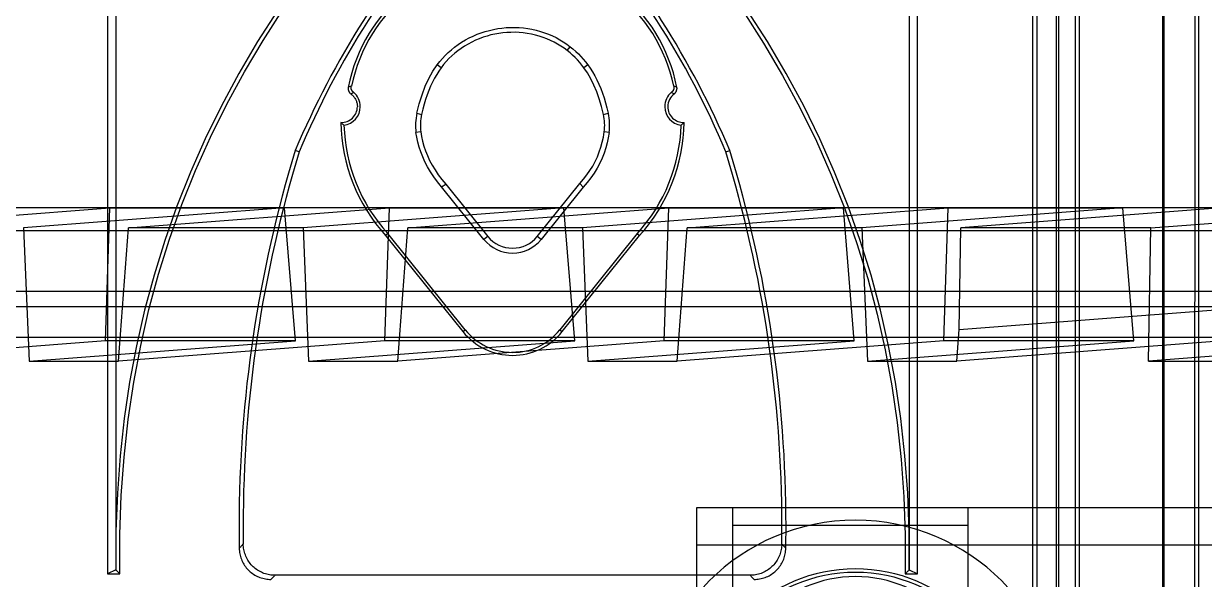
# Model space of a CAD drawing. Header units: millimetres. Extents: x -222.2 to -169.7, y -144 to -51.8.
# Drawn here: x -203.61 to -185.01, y -132.09 to -123.33 of the extents above; entities that cross this region are included whole.
import ezdxf

# ---------------------------------------------------------------- set-up
doc = ezdxf.new("R2010")
doc.units = ezdxf.units.MM
doc.layers.add('MAIN-1', color=7, linetype='Continuous')
doc.layers.add('MAIN-2', color=7, linetype='Continuous')

msp = doc.modelspace()

# ---------------------------------------------------------------- linework, layer by layer
at = {"layer": 'MAIN-1'}
for p, q in [((-187.311, -113.809), (-187.311, -137.9)), ((-187.35, -114.41), (-187.35, -138.019)), ((-187.043, -137.907), (-187.043, -114.831)), ((-186.988, -115.198), (-186.988, -138.017)), ((-202.158, -119.806), (-202.158, -131.941)), ((-189.661, -119.806), (-189.661, -131.941)), ((-199.607, -123.119), (-199.924, -123.615)), ((-191.895, -123.615), (-192.212, -123.119)), ((-199.924, -123.615), (-200.22, -124.119)), ((-191.599, -124.119), (-191.895, -123.615)), ((-200.22, -124.119), (-200.495, -124.629)), ((-191.324, -124.629), (-191.599, -124.119)), ((-198.499, -124.341), (-198.5, -124.346)), ((-198.5, -124.346), (-198.5, -124.352)), ((-198.5, -124.352), (-198.499, -124.357)), ((-198.498, -124.335), (-198.499, -124.341)), ((-198.499, -124.357), (-198.499, -124.363)), ((-198.499, -124.363), (-198.498, -124.369)), ((-198.448, -124.316), (-198.498, -124.335)), ((-198.498, -124.369), (-198.497, -124.374)), ((-198.497, -124.374), (-198.495, -124.38)), ((-198.495, -124.38), (-198.493, -124.386)), ((-198.493, -124.386), (-198.491, -124.392)), ((-198.491, -124.392), (-198.489, -124.397)), ((-198.489, -124.397), (-198.486, -124.403)), ((-198.486, -124.403), (-198.483, -124.408)), ((-198.45, -124.327), (-198.449, -124.326)), ((-198.45, -124.328), (-198.45, -124.327)), ((-198.45, -124.327), (-198.45, -124.327)), ((-198.45, -124.329), (-198.45, -124.328)), ((-198.45, -124.33), (-198.45, -124.329)), ((-198.45, -124.331), (-198.45, -124.33)), ((-198.45, -124.332), (-198.45, -124.331)), ((-198.45, -124.333), (-198.45, -124.332)), ((-198.45, -124.332), (-198.45, -124.332)), ((-198.45, -124.334), (-198.45, -124.333)), ((-198.45, -124.335), (-198.45, -124.334)), ((-198.45, -124.336), (-198.45, -124.335)), ((-198.45, -124.337), (-198.45, -124.336)), ((-198.45, -124.338), (-198.45, -124.337)), ((-198.45, -124.337), (-198.45, -124.337)), ((-198.45, -124.339), (-198.45, -124.338)), ((-198.45, -124.34), (-198.45, -124.339)), ((-198.45, -124.341), (-198.45, -124.34)), ((-198.45, -124.342), (-198.45, -124.341)), ((-198.45, -124.341), (-198.45, -124.341)), ((-198.45, -124.343), (-198.45, -124.342)), ((-198.45, -124.344), (-198.45, -124.343)), ((-198.45, -124.345), (-198.45, -124.344)), ((-198.45, -124.346), (-198.45, -124.345)), ((-198.45, -124.345), (-198.45, -124.345)), ((-198.45, -124.347), (-198.45, -124.346)), ((-198.45, -124.348), (-198.45, -124.347)), ((-198.45, -124.349), (-198.45, -124.348)), ((-198.45, -124.35), (-198.45, -124.349)), ((-198.45, -124.349), (-198.45, -124.349)), ((-198.45, -124.351), (-198.45, -124.35)), ((-198.45, -124.352), (-198.45, -124.351)), ((-198.449, -124.353), (-198.45, -124.352)), ((-198.449, -124.32), (-198.448, -124.319)), ((-198.449, -124.321), (-198.449, -124.32)), ((-198.449, -124.322), (-198.449, -124.321)), ((-198.449, -124.323), (-198.449, -124.322)), ((-198.449, -124.322), (-198.449, -124.322)), ((-198.449, -124.324), (-198.449, -124.323)), ((-198.449, -124.325), (-198.449, -124.324)), ((-198.449, -124.326), (-198.449, -124.325)), ((-198.449, -124.354), (-198.449, -124.353)), ((-198.449, -124.353), (-198.449, -124.353)), ((-198.449, -124.355), (-198.449, -124.354)), ((-198.449, -124.356), (-198.449, -124.355)), ((-198.449, -124.357), (-198.449, -124.356)), ((-198.448, -124.358), (-198.449, -124.357)), ((-198.449, -124.357), (-198.449, -124.357)), ((-198.448, -124.317), (-198.448, -124.316)), ((-198.448, -124.318), (-198.448, -124.317)), ((-198.448, -124.317), (-198.448, -124.317)), ((-198.448, -124.319), (-198.448, -124.318)), ((-198.448, -124.359), (-198.448, -124.358)), ((-198.448, -124.36), (-198.448, -124.359)), ((-198.448, -124.361), (-198.448, -124.36)), ((-198.448, -124.362), (-198.448, -124.361)), ((-198.448, -124.361), (-198.448, -124.361)), ((-198.447, -124.363), (-198.448, -124.362)), ((-198.447, -124.364), (-198.447, -124.363)), ((-198.447, -124.365), (-198.447, -124.364)), ((-198.447, -124.364), (-198.447, -124.364)), ((-198.446, -124.366), (-198.447, -124.365)), ((-198.446, -124.367), (-198.446, -124.366)), ((-198.446, -124.368), (-198.446, -124.367)), ((-198.445, -124.369), (-198.446, -124.368)), ((-198.446, -124.368), (-198.446, -124.368)), ((-198.445, -124.37), (-198.445, -124.369)), ((-198.445, -124.371), (-198.445, -124.37)), ((-198.444, -124.372), (-198.445, -124.371)), ((-198.445, -124.371), (-198.445, -124.371)), ((-198.444, -124.373), (-198.444, -124.372)), ((-198.444, -124.374), (-198.444, -124.373)), ((-198.443, -124.374), (-198.444, -124.374)), ((-198.443, -124.375), (-198.443, -124.374)), ((-198.443, -124.376), (-198.443, -124.375)), ((-198.443, -124.377), (-198.443, -124.376)), ((-198.442, -124.377), (-198.443, -124.377)), ((-198.442, -124.378), (-198.442, -124.377)), ((-198.442, -124.379), (-198.442, -124.378)), ((-198.441, -124.38), (-198.442, -124.379)), ((-198.44, -124.381), (-198.441, -124.38)), ((-198.441, -124.38), (-198.441, -124.38)), ((-198.44, -124.382), (-198.44, -124.381)), ((-198.44, -124.383), (-198.44, -124.382)), ((-198.439, -124.383), (-198.44, -124.383)), ((-198.439, -124.384), (-198.439, -124.383)), ((-198.439, -124.385), (-198.439, -124.384)), ((-198.438, -124.385), (-198.439, -124.385)), ((-198.438, -124.386), (-198.438, -124.385)), ((-198.437, -124.387), (-198.438, -124.386)), ((-198.437, -124.388), (-198.437, -124.387)), ((-198.436, -124.388), (-198.437, -124.388)), ((-198.436, -124.389), (-198.436, -124.388)), ((-198.436, -124.39), (-198.436, -124.389)), ((-198.435, -124.39), (-198.436, -124.39)), ((-198.435, -124.391), (-198.435, -124.39)), ((-198.434, -124.392), (-198.435, -124.391)), ((-198.434, -124.393), (-198.434, -124.392)), ((-198.433, -124.393), (-198.434, -124.393)), ((-198.433, -124.394), (-198.433, -124.393)), ((-198.432, -124.395), (-198.433, -124.394)), ((-198.431, -124.396), (-198.432, -124.395)), ((-198.432, -124.395), (-198.432, -124.395)), ((-198.431, -124.397), (-198.431, -124.396)), ((-198.43, -124.397), (-198.431, -124.397)), ((-198.43, -124.398), (-198.43, -124.397)), ((-198.429, -124.399), (-198.43, -124.398)), ((-198.428, -124.399), (-198.429, -124.399)), ((-198.428, -124.4), (-198.428, -124.399)), ((-198.427, -124.401), (-198.428, -124.4)), ((-198.426, -124.402), (-198.427, -124.401)), ((-198.427, -124.401), (-198.427, -124.401)), ((-198.426, -124.403), (-198.426, -124.402)), ((-198.425, -124.403), (-198.426, -124.403)), ((-193.393, -124.402), (-193.394, -124.403)), ((-193.392, -124.402), (-193.393, -124.402)), ((-193.391, -124.4), (-193.392, -124.401)), ((-193.392, -124.401), (-193.392, -124.402)), ((-193.39, -124.399), (-193.391, -124.4)), ((-193.391, -124.4), (-193.391, -124.4)), ((-193.389, -124.398), (-193.39, -124.398)), ((-193.39, -124.398), (-193.39, -124.399)), ((-193.388, -124.397), (-193.389, -124.397)), ((-193.389, -124.397), (-193.389, -124.398)), ((-193.387, -124.395), (-193.388, -124.396)), ((-193.388, -124.396), (-193.388, -124.397)), ((-193.386, -124.394), (-193.387, -124.395)), ((-193.387, -124.395), (-193.387, -124.395)), ((-193.385, -124.393), (-193.386, -124.393)), ((-193.386, -124.393), (-193.386, -124.394)), ((-193.384, -124.391), (-193.385, -124.392)), ((-193.385, -124.392), (-193.385, -124.393)), ((-193.383, -124.389), (-193.384, -124.39)), ((-193.384, -124.39), (-193.384, -124.391)), ((-193.384, -124.391), (-193.384, -124.391)), ((-193.382, -124.388), (-193.383, -124.389)), ((-193.383, -124.389), (-193.383, -124.389)), ((-193.381, -124.387), (-193.382, -124.387)), ((-193.382, -124.387), (-193.382, -124.388)), ((-193.38, -124.384), (-193.381, -124.385)), ((-193.381, -124.385), (-193.381, -124.386)), ((-193.381, -124.386), (-193.381, -124.387)), ((-193.379, -124.382), (-193.38, -124.383)), ((-193.38, -124.383), (-193.38, -124.384)), ((-193.38, -124.384), (-193.38, -124.384)), ((-193.378, -124.381), (-193.379, -124.382)), ((-193.379, -124.382), (-193.379, -124.382)), ((-193.377, -124.379), (-193.378, -124.38)), ((-193.378, -124.38), (-193.378, -124.38)), ((-193.378, -124.38), (-193.378, -124.381)), ((-193.376, -124.377), (-193.377, -124.377)), ((-193.377, -124.377), (-193.377, -124.378)), ((-193.377, -124.378), (-193.377, -124.379)), ((-193.375, -124.374), (-193.376, -124.375)), ((-193.376, -124.375), (-193.376, -124.376)), ((-193.376, -124.376), (-193.376, -124.377)), ((-193.374, -124.371), (-193.375, -124.372)), ((-193.375, -124.372), (-193.375, -124.373)), ((-193.375, -124.373), (-193.375, -124.374)), ((-193.375, -124.374), (-193.375, -124.374)), ((-193.373, -124.369), (-193.374, -124.37)), ((-193.374, -124.37), (-193.374, -124.371)), ((-193.374, -124.371), (-193.374, -124.371)), ((-193.372, -124.366), (-193.373, -124.367)), ((-193.373, -124.367), (-193.373, -124.368)), ((-193.373, -124.368), (-193.373, -124.368)), ((-193.373, -124.368), (-193.373, -124.369)), ((-193.371, -124.362), (-193.372, -124.363)), ((-193.372, -124.363), (-193.372, -124.364)), ((-193.372, -124.364), (-193.372, -124.364)), ((-193.372, -124.364), (-193.372, -124.365)), ((-193.372, -124.365), (-193.372, -124.366)), ((-193.371, -124.315), (-193.371, -124.316)), ((-193.371, -124.316), (-193.371, -124.317)), ((-193.321, -124.335), (-193.371, -124.316)), ((-193.371, -124.317), (-193.371, -124.318)), ((-193.371, -124.318), (-193.371, -124.319)), ((-193.371, -124.319), (-193.37, -124.32)), ((-193.37, -124.358), (-193.371, -124.359)), ((-193.371, -124.359), (-193.371, -124.36)), ((-193.371, -124.36), (-193.371, -124.36)), ((-193.371, -124.36), (-193.371, -124.361)), ((-193.371, -124.361), (-193.371, -124.362)), ((-193.37, -124.32), (-193.37, -124.321)), ((-193.37, -124.321), (-193.37, -124.322)), ((-193.37, -124.322), (-193.37, -124.323)), ((-193.37, -124.323), (-193.37, -124.324)), ((-193.37, -124.324), (-193.37, -124.325)), ((-193.37, -124.325), (-193.37, -124.326)), ((-193.37, -124.326), (-193.369, -124.326)), ((-193.369, -124.352), (-193.37, -124.353)), ((-193.37, -124.353), (-193.37, -124.354)), ((-193.37, -124.354), (-193.37, -124.355)), ((-193.37, -124.355), (-193.37, -124.356)), ((-193.37, -124.356), (-193.37, -124.356)), ((-193.37, -124.356), (-193.37, -124.357)), ((-193.37, -124.357), (-193.37, -124.358)), ((-193.369, -124.326), (-193.369, -124.327)), ((-193.369, -124.327), (-193.369, -124.328)), ((-193.369, -124.328), (-193.369, -124.329)), ((-193.369, -124.329), (-193.369, -124.33)), ((-193.369, -124.33), (-193.369, -124.331)), ((-193.369, -124.331), (-193.369, -124.332)), ((-193.369, -124.332), (-193.369, -124.333)), ((-193.369, -124.333), (-193.369, -124.334)), ((-193.369, -124.334), (-193.369, -124.334)), ((-193.369, -124.334), (-193.369, -124.335)), ((-193.369, -124.335), (-193.369, -124.336)), ((-193.369, -124.336), (-193.369, -124.337)), ((-193.369, -124.337), (-193.369, -124.338)), ((-193.369, -124.338), (-193.369, -124.339)), ((-193.369, -124.339), (-193.369, -124.34)), ((-193.369, -124.34), (-193.369, -124.341)), ((-193.369, -124.341), (-193.369, -124.341)), ((-193.369, -124.341), (-193.369, -124.342)), ((-193.369, -124.342), (-193.369, -124.343)), ((-193.369, -124.343), (-193.369, -124.344)), ((-193.369, -124.344), (-193.369, -124.345)), ((-193.369, -124.345), (-193.369, -124.346)), ((-193.369, -124.346), (-193.369, -124.346)), ((-193.369, -124.346), (-193.369, -124.347)), ((-193.369, -124.347), (-193.369, -124.348)), ((-193.369, -124.348), (-193.369, -124.349)), ((-193.369, -124.349), (-193.369, -124.35)), ((-193.369, -124.35), (-193.369, -124.351)), ((-193.369, -124.351), (-193.369, -124.352)), ((-193.369, -124.352), (-193.369, -124.352)), ((-193.335, -124.406), (-193.332, -124.4)), ((-193.332, -124.4), (-193.329, -124.394)), ((-193.329, -124.394), (-193.327, -124.388)), ((-193.327, -124.388), (-193.325, -124.382)), ((-193.325, -124.382), (-193.323, -124.376)), ((-193.323, -124.376), (-193.322, -124.37)), ((-193.322, -124.37), (-193.32, -124.365)), ((-193.32, -124.341), (-193.321, -124.335)), ((-193.319, -124.347), (-193.32, -124.341)), ((-193.32, -124.359), (-193.319, -124.353)), ((-193.32, -124.365), (-193.32, -124.359)), ((-193.319, -124.353), (-193.319, -124.347)), ((-198.483, -124.408), (-198.48, -124.413)), ((-198.48, -124.413), (-198.477, -124.418)), ((-198.477, -124.418), (-198.473, -124.423)), ((-198.473, -124.423), (-198.469, -124.428)), ((-198.469, -124.428), (-198.464, -124.432)), ((-198.464, -124.432), (-198.459, -124.436)), ((-198.458, -124.437), (-198.414, -124.414)), ((-198.458, -124.437), (-198.448, -124.444)), ((-198.448, -124.444), (-198.439, -124.452)), ((-198.439, -124.452), (-198.43, -124.46)), ((-198.43, -124.46), (-198.421, -124.469)), ((-198.424, -124.404), (-198.425, -124.403)), ((-198.424, -124.405), (-198.424, -124.404)), ((-198.423, -124.405), (-198.424, -124.405)), ((-198.423, -124.406), (-198.423, -124.405)), ((-198.422, -124.406), (-198.423, -124.406)), ((-198.421, -124.407), (-198.422, -124.406)), ((-198.421, -124.408), (-198.421, -124.407)), ((-198.42, -124.408), (-198.421, -124.408)), ((-198.421, -124.469), (-198.413, -124.478)), ((-198.419, -124.409), (-198.42, -124.408)), ((-198.419, -124.41), (-198.419, -124.409)), ((-198.418, -124.41), (-198.419, -124.41)), ((-198.417, -124.411), (-198.418, -124.41)), ((-198.416, -124.412), (-198.417, -124.411)), ((-198.417, -124.411), (-198.417, -124.411)), ((-198.415, -124.413), (-198.416, -124.412)), ((-198.414, -124.413), (-198.415, -124.413)), ((-198.414, -124.414), (-198.414, -124.413)), ((-198.413, -124.478), (-198.405, -124.488)), ((-198.405, -124.488), (-198.397, -124.498)), ((-198.397, -124.498), (-198.391, -124.508)), ((-198.391, -124.508), (-198.384, -124.519)), ((-198.384, -124.519), (-198.378, -124.53)), ((-198.378, -124.53), (-198.373, -124.542)), ((-198.373, -124.542), (-198.368, -124.554)), ((-198.368, -124.554), (-198.364, -124.566)), ((-198.364, -124.566), (-198.361, -124.577)), ((-198.361, -124.577), (-198.358, -124.59)), ((-193.404, -124.413), (-193.405, -124.413)), ((-193.405, -124.413), (-193.405, -124.414)), ((-193.405, -124.414), (-193.361, -124.437)), ((-193.403, -124.412), (-193.404, -124.413)), ((-193.402, -124.411), (-193.403, -124.412)), ((-193.403, -124.412), (-193.403, -124.412)), ((-193.401, -124.41), (-193.402, -124.411)), ((-193.4, -124.409), (-193.401, -124.41)), ((-193.401, -124.41), (-193.401, -124.41)), ((-193.399, -124.409), (-193.4, -124.409)), ((-193.398, -124.408), (-193.399, -124.408)), ((-193.399, -124.408), (-193.399, -124.409)), ((-193.397, -124.406), (-193.398, -124.407)), ((-193.398, -124.407), (-193.398, -124.408)), ((-193.396, -124.406), (-193.397, -124.406)), ((-193.395, -124.405), (-193.396, -124.405)), ((-193.396, -124.405), (-193.396, -124.406)), ((-193.394, -124.403), (-193.395, -124.404)), ((-193.395, -124.404), (-193.395, -124.405)), ((-193.394, -124.403), (-193.394, -124.403)), ((-193.361, -124.437), (-193.355, -124.433)), ((-193.355, -124.433), (-193.35, -124.428)), ((-193.35, -124.428), (-193.346, -124.423)), ((-193.346, -124.423), (-193.342, -124.417)), ((-193.342, -124.417), (-193.338, -124.412)), ((-193.338, -124.412), (-193.335, -124.406)), ((-200.495, -124.629), (-200.749, -125.148)), ((-198.358, -124.59), (-198.356, -124.602)), ((-198.356, -124.602), (-198.354, -124.614)), ((-198.354, -124.614), (-198.353, -124.627)), ((-198.353, -124.627), (-198.353, -124.64)), ((-191.07, -125.148), (-191.324, -124.629)), ((-198.605, -124.895), (-198.611, -124.888)), ((-198.599, -124.901), (-198.605, -124.895)), ((-198.593, -124.908), (-198.599, -124.901)), ((-198.586, -124.914), (-198.593, -124.908)), ((-198.579, -124.92), (-198.586, -124.914)), ((-198.572, -124.926), (-198.579, -124.92)), ((-198.565, -124.931), (-198.572, -124.926)), ((-193.254, -124.931), (-193.246, -124.924)), ((-193.246, -124.924), (-193.239, -124.917)), ((-193.239, -124.917), (-193.231, -124.91)), ((-193.231, -124.91), (-193.223, -124.903)), ((-193.223, -124.903), (-193.216, -124.896)), ((-193.216, -124.896), (-193.208, -124.888)), ((-200.749, -125.148), (-200.982, -125.673)), ((-190.837, -125.673), (-191.07, -125.148)), ((-200.982, -125.673), (-201.194, -126.206)), ((-190.625, -126.206), (-190.837, -125.673)), ((-201.194, -126.206), (-201.385, -126.747)), ((-190.434, -126.747), (-190.625, -126.206)), ((-201.385, -126.747), (-201.555, -127.294)), ((-197.875, -126.639), (-197.91, -126.669)), ((-197.91, -126.669), (-196.69, -128.186)), ((-196.655, -128.158), (-197.875, -126.639)), ((-193.944, -126.639), (-195.164, -128.158)), ((-195.129, -128.186), (-193.909, -126.669)), ((-193.944, -126.639), (-193.909, -126.669)), ((-190.264, -127.294), (-190.434, -126.747)), ((-201.555, -127.294), (-201.704, -127.849)), ((-190.115, -127.849), (-190.264, -127.294)), ((-201.704, -127.849), (-201.832, -128.412)), ((-189.987, -128.412), (-190.115, -127.849)), ((-196.69, -128.186), (-196.655, -128.158)), ((-195.164, -128.158), (-195.129, -128.186)), ((-201.832, -128.412), (-201.939, -128.981)), ((-189.88, -128.981), (-189.987, -128.412)), ((-201.939, -128.981), (-202.025, -129.558)), ((-189.794, -129.558), (-189.88, -128.981)), ((-202.025, -129.558), (-202.09, -130.143)), ((-189.729, -130.143), (-189.794, -129.558)), ((-202.09, -130.143), (-202.133, -130.735)), ((-189.685, -130.735), (-189.729, -130.143)), ((-202.133, -130.735), (-202.156, -131.334)), ((-189.663, -131.334), (-189.685, -130.735)), ((-202.156, -131.334), (-202.158, -131.941)), ((-189.661, -131.941), (-189.663, -131.334)), ((-200.15, -131.557), (-200.15, -131.535)), ((-200.148, -131.579), (-200.15, -131.557)), ((-200.145, -131.6), (-200.148, -131.579)), ((-200.142, -131.622), (-200.145, -131.6)), ((-200.137, -131.643), (-200.142, -131.622)), ((-200.131, -131.665), (-200.137, -131.643)), ((-191.682, -131.643), (-191.688, -131.665)), ((-191.677, -131.622), (-191.682, -131.643)), ((-191.674, -131.6), (-191.677, -131.622)), ((-191.671, -131.579), (-191.674, -131.6)), ((-191.669, -131.557), (-191.671, -131.579)), ((-191.668, -131.535), (-191.669, -131.557)), ((-200.125, -131.686), (-200.131, -131.665)), ((-200.117, -131.707), (-200.125, -131.686)), ((-200.108, -131.728), (-200.117, -131.707)), ((-200.099, -131.749), (-200.108, -131.728)), ((-200.089, -131.769), (-200.099, -131.749)), ((-200.077, -131.788), (-200.089, -131.769)), ((-200.065, -131.807), (-200.077, -131.788)), ((-200.052, -131.825), (-200.065, -131.807)), ((-200.039, -131.843), (-200.052, -131.825)), ((-191.766, -131.825), (-191.78, -131.843)), ((-191.754, -131.807), (-191.766, -131.825)), ((-191.742, -131.788), (-191.754, -131.807)), ((-191.73, -131.769), (-191.742, -131.788)), ((-191.72, -131.749), (-191.73, -131.769)), ((-191.71, -131.728), (-191.72, -131.749)), ((-191.702, -131.707), (-191.71, -131.728)), ((-191.694, -131.686), (-191.702, -131.707)), ((-191.688, -131.665), (-191.694, -131.686)), ((-200.024, -131.86), (-200.039, -131.843)), ((-200.009, -131.876), (-200.024, -131.86)), ((-199.994, -131.892), (-200.009, -131.876)), ((-199.977, -131.906), (-199.994, -131.892)), ((-199.96, -131.92), (-199.977, -131.906)), ((-199.942, -131.934), (-199.96, -131.92)), ((-199.924, -131.946), (-199.942, -131.934)), ((-199.905, -131.958), (-199.924, -131.946)), ((-199.885, -131.969), (-199.905, -131.958)), ((-199.865, -131.979), (-199.885, -131.969)), ((-199.845, -131.988), (-199.865, -131.979)), ((-199.824, -131.997), (-199.845, -131.988)), ((-199.802, -132.004), (-199.824, -131.997)), ((-199.781, -132.01), (-199.802, -132.004)), ((-199.759, -132.016), (-199.781, -132.01)), ((-199.738, -132.02), (-199.759, -132.016)), ((-199.716, -132.023), (-199.738, -132.02)), ((-199.695, -132.026), (-199.716, -132.023)), ((-199.673, -132.027), (-199.695, -132.026)), ((-192.124, -132.026), (-192.146, -132.027)), ((-192.103, -132.023), (-192.124, -132.026)), ((-192.081, -132.02), (-192.103, -132.023)), ((-192.06, -132.016), (-192.081, -132.02)), ((-192.038, -132.01), (-192.06, -132.016)), ((-192.017, -132.004), (-192.038, -132.01)), ((-191.995, -131.997), (-192.017, -132.004)), ((-191.974, -131.988), (-191.995, -131.997)), ((-191.954, -131.979), (-191.974, -131.988)), ((-191.933, -131.969), (-191.954, -131.979)), ((-191.914, -131.958), (-191.933, -131.969)), ((-191.895, -131.946), (-191.914, -131.958)), ((-191.876, -131.934), (-191.895, -131.946)), ((-191.859, -131.92), (-191.876, -131.934)), ((-191.842, -131.906), (-191.859, -131.92)), ((-191.825, -131.891), (-191.842, -131.906)), ((-191.809, -131.876), (-191.825, -131.891)), ((-191.794, -131.86), (-191.809, -131.876)), ((-191.78, -131.843), (-191.794, -131.86)), ((-199.651, -132.028), (-199.673, -132.027)), ((-192.168, -132.028), (-199.651, -132.028)), ((-192.146, -132.027), (-192.168, -132.028))]:
    msp.add_line(p, q, dxfattribs=at)
for centre, radius, start, end in [((-186.405, -130.784), 13.965, 137.9093, 157.1046), ((-205.414, -130.784), 13.965, 22.8954, 42.0907), ((-195.909, -124.853), 2.64, 11.3041, 168.6903), ((-195.909, -124.853), 2.594, 11.9485, 168.0556), ((-198.601, -124.64), 0.294, 0, 50.3692), ((-193.218, -124.64), 0.294, 129.6387, 180), ((-193.218, -124.64), 0.248, 125.2229, 180), ((-198.601, -124.64), 0.248, 267.7151, 0.0002), ((-198.601, -124.64), 0.294, 277.1235, 0), ((-193.218, -124.64), 0.294, 180, 262.8765), ((-193.218, -124.64), 0.248, 180, 272.2849), ((-195.909, -124.853), 2.702, 180.7526, 222.2327), ((-195.909, -124.853), 2.656, 181.6999, 222.262), ((-195.909, -124.853), 2.656, 317.7381, 358.3001), ((-195.909, -124.853), 2.702, 317.7673, 359.2475), ((-179.972, -131.256), 20.18, 162.9864, 180), ((-211.847, -131.256), 20.18, 0, 17.0136), ((-195.909, -127.558), 1.002, 218.7901, 321.2099), ((-195.909, -127.558), 0.956, 218.7901, 321.2099), ((-179.972, -131.256), 20.18, 180, 180.7913), ((-211.847, -131.256), 20.18, 359.2087, 0)]:
    msp.add_arc(centre, radius, start, end, dxfattribs=at)
at = {"layer": 'MAIN-2'}
for p, q in [((-187.713, -138.54), (-187.713, -114.246)), ((-187.65, -114.309), (-187.65, -138.477)), ((-185.107, -114.246), (-185.107, -138.54)), ((-185.164, -138.383), (-185.159, -114.831)), ((-185.675, -116.021), (-185.675, -141.52)), ((-185.65, -116.013), (-185.65, -137.9)), ((-202.288, -119.677), (-202.288, -132.005)), ((-189.531, -132.005), (-189.531, -119.677)), ((-199.835, -123.595), (-199.519, -123.104)), ((-192.278, -123.136), (-191.956, -123.639)), ((-196.404, -123.475), (-196.34, -123.454)), ((-196.34, -123.454), (-196.274, -123.437)), ((-196.274, -123.437), (-196.209, -123.422)), ((-196.209, -123.422), (-196.142, -123.41)), ((-196.142, -123.41), (-196.076, -123.401)), ((-196.076, -123.401), (-196.009, -123.394)), ((-195.997, -123.471), (-196.061, -123.476)), ((-196.009, -123.394), (-195.941, -123.391)), ((-195.934, -123.468), (-195.997, -123.471)), ((-195.941, -123.391), (-195.873, -123.391)), ((-195.87, -123.467), (-195.934, -123.468)), ((-195.873, -123.391), (-195.806, -123.393)), ((-195.806, -123.47), (-195.87, -123.467)), ((-195.806, -123.393), (-195.738, -123.399)), ((-195.742, -123.476), (-195.806, -123.47)), ((-195.738, -123.399), (-195.67, -123.408)), ((-195.67, -123.408), (-195.603, -123.42)), ((-195.603, -123.42), (-195.536, -123.435)), ((-195.536, -123.435), (-195.47, -123.453)), ((-195.47, -123.453), (-195.406, -123.474)), ((-200.131, -124.093), (-199.835, -123.595)), ((-196.767, -123.661), (-196.711, -123.623)), ((-196.711, -123.623), (-196.652, -123.588)), ((-196.609, -123.652), (-196.664, -123.685)), ((-196.652, -123.588), (-196.592, -123.556)), ((-196.551, -123.621), (-196.609, -123.652)), ((-196.592, -123.556), (-196.53, -123.526)), ((-196.492, -123.593), (-196.551, -123.621)), ((-196.53, -123.526), (-196.467, -123.499)), ((-196.433, -123.568), (-196.492, -123.593)), ((-196.467, -123.499), (-196.404, -123.475)), ((-196.372, -123.545), (-196.433, -123.568)), ((-196.311, -123.526), (-196.372, -123.545)), ((-196.249, -123.51), (-196.311, -123.526)), ((-196.187, -123.496), (-196.249, -123.51)), ((-196.124, -123.485), (-196.187, -123.496)), ((-196.061, -123.476), (-196.124, -123.485)), ((-195.677, -123.485), (-195.742, -123.476)), ((-195.613, -123.496), (-195.677, -123.485)), ((-195.55, -123.511), (-195.613, -123.496)), ((-195.488, -123.528), (-195.55, -123.511)), ((-195.426, -123.548), (-195.488, -123.528)), ((-195.367, -123.571), (-195.426, -123.548)), ((-195.406, -123.474), (-195.343, -123.498)), ((-195.309, -123.596), (-195.367, -123.571)), ((-195.343, -123.498), (-195.282, -123.524)), ((-195.253, -123.623), (-195.309, -123.596)), ((-195.282, -123.524), (-195.223, -123.552)), ((-195.199, -123.653), (-195.253, -123.623)), ((-195.223, -123.552), (-195.166, -123.584)), ((-195.147, -123.685), (-195.199, -123.653)), ((-195.166, -123.584), (-195.11, -123.618)), ((-195.11, -123.618), (-195.056, -123.654)), ((-195.056, -123.654), (-195.003, -123.694)), ((-191.956, -123.639), (-191.656, -124.149)), ((-197.012, -123.878), (-196.968, -123.831)), ((-196.968, -123.831), (-196.922, -123.785)), ((-196.922, -123.785), (-196.873, -123.742)), ((-196.867, -123.839), (-196.911, -123.883)), ((-196.873, -123.742), (-196.821, -123.7)), ((-196.82, -123.798), (-196.867, -123.839)), ((-196.821, -123.7), (-196.767, -123.661)), ((-196.77, -123.758), (-196.82, -123.798)), ((-196.718, -123.721), (-196.77, -123.758)), ((-196.664, -123.685), (-196.718, -123.721)), ((-195.096, -123.72), (-195.147, -123.685)), ((-195.047, -123.757), (-195.096, -123.72)), ((-195.047, -123.757), (-195.003, -123.694)), ((-195.004, -123.792), (-195.047, -123.757)), ((-194.964, -123.828), (-195.004, -123.792)), ((-195.003, -123.694), (-194.958, -123.73)), ((-194.925, -123.865), (-194.964, -123.828)), ((-194.958, -123.73), (-194.915, -123.768)), ((-194.915, -123.768), (-194.873, -123.808)), ((-194.873, -123.808), (-194.833, -123.85)), ((-197.163, -124.082), (-197.094, -123.979)), ((-197.094, -123.979), (-197.054, -123.928)), ((-197.032, -124.025), (-197.094, -123.979)), ((-197.032, -124.025), (-197.069, -124.078)), ((-197.054, -123.928), (-197.012, -123.878)), ((-196.994, -123.975), (-197.032, -124.025)), ((-196.953, -123.928), (-196.994, -123.975)), ((-196.911, -123.883), (-196.953, -123.928)), ((-194.888, -123.904), (-194.925, -123.865)), ((-194.852, -123.943), (-194.888, -123.904)), ((-194.819, -123.983), (-194.852, -123.943)), ((-194.833, -123.85), (-194.795, -123.892)), ((-194.787, -124.025), (-194.819, -123.983)), ((-194.795, -123.892), (-194.759, -123.935)), ((-194.725, -123.979), (-194.787, -124.025)), ((-194.73, -124.109), (-194.787, -124.025)), ((-194.759, -123.935), (-194.725, -123.979)), ((-194.725, -123.979), (-194.687, -124.034)), ((-200.408, -124.601), (-200.131, -124.093)), ((-197.284, -124.318), (-197.226, -124.195)), ((-197.226, -124.195), (-197.163, -124.082)), ((-197.137, -124.191), (-197.169, -124.253)), ((-197.104, -124.133), (-197.137, -124.191)), ((-197.069, -124.078), (-197.104, -124.133)), ((-194.677, -124.2), (-194.73, -124.109)), ((-194.687, -124.034), (-194.65, -124.092)), ((-194.628, -124.299), (-194.677, -124.2)), ((-194.65, -124.092), (-194.615, -124.152)), ((-194.615, -124.152), (-194.582, -124.216)), ((-194.582, -124.216), (-194.551, -124.283)), ((-191.656, -124.149), (-191.379, -124.664)), ((-197.335, -124.451), (-197.284, -124.318)), ((-197.228, -124.385), (-197.254, -124.455)), ((-197.199, -124.317), (-197.228, -124.385)), ((-197.169, -124.253), (-197.199, -124.317)), ((-194.583, -124.405), (-194.628, -124.299)), ((-194.551, -124.283), (-194.521, -124.353)), ((-194.521, -124.353), (-194.493, -124.426)), ((-197.379, -124.593), (-197.335, -124.451)), ((-197.279, -124.528), (-197.302, -124.603)), ((-197.254, -124.455), (-197.279, -124.528)), ((-194.543, -124.518), (-194.583, -124.405)), ((-194.508, -124.636), (-194.543, -124.518)), ((-194.493, -124.426), (-194.468, -124.501)), ((-194.468, -124.501), (-194.444, -124.579)), ((-194.444, -124.579), (-194.422, -124.66)), ((-200.664, -125.119), (-200.408, -124.601)), ((-197.416, -124.744), (-197.379, -124.593)), ((-197.416, -124.744), (-197.341, -124.761)), ((-197.322, -124.681), (-197.341, -124.761)), ((-197.302, -124.603), (-197.322, -124.681)), ((-194.477, -124.761), (-194.508, -124.636)), ((-194.477, -124.761), (-194.403, -124.744)), ((-194.422, -124.66), (-194.403, -124.744)), ((-191.379, -124.664), (-191.123, -125.186)), ((-200.901, -125.647), (-200.664, -125.119)), ((-197.354, -125.038), (-197.43, -125.048)), ((-197.418, -125.123), (-197.43, -125.048)), ((-197.402, -125.199), (-197.418, -125.123)), ((-197.354, -125.038), (-197.342, -125.112)), ((-197.342, -125.112), (-197.326, -125.186)), ((-194.496, -125.199), (-194.478, -125.12)), ((-194.478, -125.12), (-194.465, -125.038)), ((-194.389, -125.048), (-194.465, -125.038)), ((-194.402, -125.129), (-194.419, -125.21)), ((-194.389, -125.048), (-194.402, -125.129)), ((-199.269, -125.351), (-199.33, -125.329)), ((-197.381, -125.276), (-197.402, -125.199)), ((-197.355, -125.353), (-197.381, -125.276)), ((-197.326, -125.186), (-197.305, -125.26)), ((-197.305, -125.26), (-197.28, -125.335)), ((-194.543, -125.354), (-194.517, -125.278)), ((-194.517, -125.278), (-194.496, -125.199)), ((-194.441, -125.29), (-194.468, -125.371)), ((-194.419, -125.21), (-194.441, -125.29)), ((-192.55, -125.351), (-192.489, -125.329)), ((-191.123, -125.186), (-190.889, -125.715)), ((-197.324, -125.431), (-197.355, -125.353)), ((-197.289, -125.509), (-197.324, -125.431)), ((-197.248, -125.588), (-197.289, -125.509)), ((-197.28, -125.335), (-197.25, -125.411)), ((-197.25, -125.411), (-197.215, -125.486)), ((-197.215, -125.486), (-197.175, -125.562)), ((-194.646, -125.576), (-194.608, -125.504)), ((-194.608, -125.504), (-194.573, -125.43)), ((-194.573, -125.43), (-194.543, -125.354)), ((-194.499, -125.452), (-194.535, -125.531)), ((-194.468, -125.371), (-194.499, -125.452)), ((-201.117, -126.184), (-200.901, -125.647)), ((-197.201, -125.667), (-197.248, -125.588)), ((-197.149, -125.745), (-197.201, -125.667)), ((-197.175, -125.562), (-197.129, -125.637)), ((-197.129, -125.637), (-197.078, -125.713)), ((-194.738, -125.716), (-194.69, -125.647)), ((-194.69, -125.647), (-194.646, -125.576)), ((-194.624, -125.687), (-194.677, -125.763)), ((-194.577, -125.61), (-194.624, -125.687)), ((-194.535, -125.531), (-194.577, -125.61)), ((-197.091, -125.824), (-197.149, -125.745)), ((-197.027, -125.902), (-197.091, -125.824)), ((-197.078, -125.713), (-197.021, -125.789)), ((-197.027, -125.902), (-196.958, -125.864)), ((-197.021, -125.789), (-196.958, -125.864)), ((-196.959, -125.864), (-196.299, -126.685)), ((-195.52, -126.685), (-194.849, -125.85)), ((-194.848, -125.85), (-194.791, -125.784)), ((-194.798, -125.909), (-194.848, -125.85)), ((-194.735, -125.837), (-194.798, -125.909)), ((-194.791, -125.784), (-194.738, -125.716)), ((-194.677, -125.763), (-194.735, -125.837)), ((-190.889, -125.715), (-190.677, -126.251)), ((-196.359, -126.733), (-197.027, -125.902)), ((-194.798, -125.909), (-195.46, -126.733)), ((-219.517, -126.229), (-172.302, -126.229)), ((-206.359, -126.549), (-202.249, -126.236)), ((-199.499, -126.236), (-203.609, -126.549)), ((-202.319, -128.333), (-202.249, -126.236)), ((-202.249, -126.236), (-199.499, -126.236)), ((-201.959, -126.549), (-197.849, -126.236)), ((-201.311, -126.728), (-201.117, -126.184)), ((-199.327, -128.333), (-199.499, -126.236)), ((-195.099, -126.236), (-199.209, -126.549)), ((-197.919, -128.333), (-197.849, -126.236)), ((-197.849, -126.236), (-195.099, -126.236)), ((-197.559, -126.549), (-193.449, -126.236)), ((-194.927, -128.333), (-195.099, -126.236)), ((-190.699, -126.236), (-194.809, -126.549)), ((-193.519, -128.333), (-193.449, -126.236)), ((-193.449, -126.236), (-190.699, -126.236)), ((-193.159, -126.549), (-189.049, -126.236)), ((-190.527, -128.333), (-190.699, -126.236)), ((-190.677, -126.251), (-190.485, -126.797)), ((-186.299, -126.236), (-190.409, -126.549)), ((-189.119, -128.333), (-189.049, -126.236)), ((-189.049, -126.236), (-186.299, -126.236)), ((-184.678, -126.231), (-188.851, -126.549)), ((-186.127, -128.333), (-186.299, -126.236)), ((-185.859, -126.549), (-181.686, -126.231)), ((-219.607, -126.59), (-172.212, -126.59)), ((-203.609, -126.549), (-203.521, -128.653)), ((-202.114, -128.653), (-201.959, -126.549)), ((-199.209, -126.549), (-201.959, -126.549)), ((-199.209, -126.549), (-199.121, -128.653)), ((-197.714, -128.653), (-197.559, -126.549)), ((-194.809, -126.549), (-197.559, -126.549)), ((-194.809, -126.549), (-194.721, -128.653)), ((-193.314, -128.653), (-193.159, -126.549)), ((-190.409, -126.549), (-193.159, -126.549)), ((-190.409, -126.549), (-190.321, -128.653)), ((-188.877, -128.151), (-188.851, -126.549)), ((-185.859, -126.549), (-188.851, -126.549)), ((-185.893, -128.653), (-185.859, -126.549)), ((-201.483, -127.278), (-201.311, -126.728)), ((-196.299, -126.685), (-196.359, -126.733)), ((-195.46, -126.733), (-195.52, -126.685)), ((-190.485, -126.797), (-190.315, -127.35)), ((-201.635, -127.837), (-201.483, -127.278)), ((-190.315, -127.35), (-190.167, -127.909)), ((-172.203, -127.555), (-219.616, -127.555)), ((-170.716, -127.793), (-221.104, -127.793)), ((-201.765, -128.405), (-201.635, -127.837)), ((-190.167, -127.909), (-190.04, -128.474)), ((-188.877, -128.151), (-184.702, -127.833)), ((-221.104, -128.276), (-170.715, -128.276)), ((-188.914, -128.653), (-188.877, -128.151)), ((-202.319, -128.333), (-206.514, -128.653)), ((-203.521, -128.653), (-199.327, -128.333)), ((-199.327, -128.333), (-202.319, -128.333)), ((-197.919, -128.333), (-202.114, -128.653)), ((-201.874, -128.983), (-201.765, -128.405)), ((-199.121, -128.653), (-194.927, -128.333)), ((-194.927, -128.333), (-197.919, -128.333)), ((-193.519, -128.333), (-197.714, -128.653)), ((-194.721, -128.653), (-190.527, -128.333)), ((-190.527, -128.333), (-193.519, -128.333)), ((-189.119, -128.333), (-193.314, -128.653)), ((-190.321, -128.653), (-186.127, -128.333)), ((-190.04, -128.474), (-189.935, -129.043)), ((-186.127, -128.333), (-189.119, -128.333)), ((-184.719, -128.333), (-188.914, -128.653)), ((-181.686, -128.333), (-185.893, -128.653)), ((-203.521, -128.653), (-202.114, -128.653)), ((-199.121, -128.653), (-197.714, -128.653)), ((-194.721, -128.653), (-193.314, -128.653)), ((-190.321, -128.653), (-188.914, -128.653)), ((-185.893, -128.653), (-184.514, -128.653)), ((-201.961, -129.57), (-201.874, -128.983)), ((-189.935, -129.043), (-189.852, -129.618)), ((-202.027, -130.166), (-201.961, -129.57)), ((-189.852, -129.618), (-189.789, -130.2)), ((-202.071, -130.771), (-202.027, -130.166)), ((-189.789, -130.2), (-189.747, -130.791)), ((-202.093, -131.384), (-202.071, -130.771)), ((-189.747, -130.791), (-189.726, -131.393)), ((-193.009, -130.959), (-178.009, -130.959)), ((-193.009, -139.049), (-193.009, -130.959)), ((-193.009, -130.959), (-193.009, -130.959)), ((-192.439, -130.959), (-192.439, -130.959)), ((-192.439, -139.049), (-192.439, -130.959)), ((-188.737, -130.959), (-188.737, -139.049)), ((-188.737, -130.959), (-188.737, -130.959)), ((-188.737, -131.243), (-192.439, -131.243)), ((-202.093, -132.005), (-202.093, -131.384)), ((-189.726, -131.393), (-189.726, -132.005)), ((-200.205, -131.591), (-200.214, -131.601)), ((-200.214, -131.601), (-200.213, -131.623)), ((-200.213, -131.623), (-200.211, -131.645)), ((-200.211, -131.645), (-200.209, -131.666)), ((-200.196, -131.582), (-200.205, -131.591)), ((-200.187, -131.573), (-200.196, -131.582)), ((-200.178, -131.563), (-200.187, -131.573)), ((-200.169, -131.554), (-200.178, -131.563)), ((-200.16, -131.544), (-200.169, -131.554)), ((-200.15, -131.535), (-200.16, -131.544)), ((-193.009, -131.549), (-193.009, -131.549)), ((-193.009, -131.549), (-178.009, -131.549)), ((-191.668, -131.535), (-191.659, -131.544)), ((-191.659, -131.544), (-191.65, -131.554)), ((-191.65, -131.554), (-191.641, -131.563)), ((-191.641, -131.563), (-191.632, -131.573)), ((-191.632, -131.573), (-191.623, -131.582)), ((-191.623, -131.582), (-191.614, -131.591)), ((-191.614, -131.591), (-191.605, -131.601)), ((-191.61, -131.666), (-191.608, -131.645)), ((-191.608, -131.645), (-191.606, -131.623)), ((-191.606, -131.623), (-191.605, -131.601)), ((-200.209, -131.666), (-200.205, -131.688)), ((-200.205, -131.688), (-200.2, -131.709)), ((-200.2, -131.709), (-200.195, -131.731)), ((-200.195, -131.731), (-200.188, -131.752)), ((-200.188, -131.752), (-200.18, -131.773)), ((-200.18, -131.773), (-200.172, -131.794)), ((-200.172, -131.794), (-200.162, -131.814)), ((-200.162, -131.814), (-200.152, -131.834)), ((-200.152, -131.834), (-200.14, -131.854)), ((-191.678, -131.854), (-191.667, -131.834)), ((-191.667, -131.834), (-191.657, -131.814)), ((-191.657, -131.814), (-191.647, -131.794)), ((-191.647, -131.794), (-191.639, -131.773)), ((-191.639, -131.773), (-191.631, -131.752)), ((-191.631, -131.752), (-191.624, -131.731)), ((-191.624, -131.731), (-191.619, -131.709)), ((-191.619, -131.709), (-191.614, -131.688)), ((-191.614, -131.688), (-191.61, -131.666)), ((-202.158, -131.941), (-202.288, -132.005)), ((-202.288, -132.005), (-202.093, -132.005)), ((-202.149, -131.95), (-202.158, -131.941)), ((-202.14, -131.959), (-202.149, -131.95)), ((-202.13, -131.968), (-202.14, -131.959)), ((-202.121, -131.977), (-202.13, -131.968)), ((-202.111, -131.987), (-202.121, -131.977)), ((-202.102, -131.996), (-202.111, -131.987)), ((-202.093, -132.005), (-202.102, -131.996)), ((-200.14, -131.854), (-200.128, -131.873)), ((-200.128, -131.873), (-200.115, -131.891)), ((-200.115, -131.891), (-200.102, -131.908)), ((-200.102, -131.908), (-200.087, -131.925)), ((-200.087, -131.925), (-200.072, -131.941)), ((-200.072, -131.941), (-200.057, -131.957)), ((-200.057, -131.957), (-200.04, -131.971)), ((-200.04, -131.971), (-200.023, -131.985)), ((-200.023, -131.985), (-200.005, -131.999)), ((-200.005, -131.999), (-199.987, -132.011)), ((-199.987, -132.011), (-199.968, -132.023)), ((-199.968, -132.023), (-199.949, -132.034)), ((-191.87, -132.034), (-191.851, -132.023)), ((-191.851, -132.023), (-191.832, -132.011)), ((-191.832, -132.011), (-191.813, -131.999)), ((-191.813, -131.999), (-191.796, -131.985)), ((-191.796, -131.985), (-191.778, -131.971)), ((-191.778, -131.971), (-191.762, -131.956)), ((-191.762, -131.956), (-191.746, -131.941)), ((-191.746, -131.941), (-191.731, -131.925)), ((-191.731, -131.925), (-191.717, -131.908)), ((-191.717, -131.908), (-191.703, -131.891)), ((-191.703, -131.891), (-191.691, -131.872)), ((-191.691, -131.872), (-191.678, -131.854)), ((-189.726, -132.005), (-189.717, -131.996)), ((-189.726, -132.005), (-189.531, -132.005)), ((-189.717, -131.996), (-189.707, -131.987)), ((-189.707, -131.987), (-189.698, -131.977)), ((-189.698, -131.977), (-189.689, -131.968)), ((-189.689, -131.968), (-189.679, -131.959)), ((-189.679, -131.959), (-189.67, -131.95)), ((-189.67, -131.95), (-189.661, -131.941)), ((-189.661, -131.941), (-189.531, -132.005)), ((-199.949, -132.034), (-199.928, -132.044)), ((-199.928, -132.044), (-199.908, -132.053)), ((-199.908, -132.053), (-199.887, -132.061)), ((-199.887, -132.061), (-199.866, -132.069)), ((-199.866, -132.069), (-199.844, -132.075)), ((-199.844, -132.075), (-199.823, -132.08)), ((-199.823, -132.08), (-199.801, -132.085)), ((-199.801, -132.085), (-199.78, -132.088)), ((-199.78, -132.088), (-199.758, -132.09)), ((-199.758, -132.09), (-199.736, -132.092)), ((-199.736, -132.092), (-199.714, -132.092)), ((-199.705, -132.083), (-199.714, -132.092)), ((-199.696, -132.074), (-199.705, -132.083)), ((-199.687, -132.065), (-199.696, -132.074)), ((-199.678, -132.055), (-199.687, -132.065)), ((-199.669, -132.046), (-199.678, -132.055)), ((-199.66, -132.037), (-199.669, -132.046)), ((-199.651, -132.028), (-199.66, -132.037)), ((-192.168, -132.028), (-192.159, -132.037)), ((-192.159, -132.037), (-192.15, -132.046)), ((-192.15, -132.046), (-192.141, -132.055)), ((-192.141, -132.055), (-192.132, -132.065)), ((-192.132, -132.065), (-192.123, -132.074)), ((-192.123, -132.074), (-192.114, -132.083)), ((-192.114, -132.083), (-192.105, -132.092)), ((-192.105, -132.092), (-192.083, -132.092)), ((-192.083, -132.092), (-192.061, -132.09)), ((-192.061, -132.09), (-192.039, -132.088)), ((-192.039, -132.088), (-192.018, -132.085)), ((-192.018, -132.085), (-191.996, -132.08)), ((-191.996, -132.08), (-191.975, -132.075)), ((-191.975, -132.075), (-191.953, -132.069)), ((-191.953, -132.069), (-191.932, -132.061)), ((-191.932, -132.061), (-191.911, -132.053)), ((-191.911, -132.053), (-191.89, -132.044)), ((-191.89, -132.044), (-191.87, -132.034))]:
    msp.add_line(p, q, dxfattribs=at)
for centre, radius, start, end in [((-186.405, -130.784), 14.029, 138.2056, 157.1181), ((-205.414, -130.784), 14.029, 22.8819, 41.7944), ((-179.972, -131.256), 20.245, 162.977, 180), ((-211.847, -131.256), 20.245, 0, 17.023), ((-179.972, -131.256), 20.245, 180, 180.9762), ((-190.509, -134.409), 3.25, 0, 180), ((-211.847, -131.256), 20.245, 359.0239, 0), ((-190.509, -134.41), 2.484, 0, 180), ((-190.509, -134.049), 2, 0, 180)]:
    msp.add_arc(centre, radius, start, end, dxfattribs=at)
for centre, major_axis, ratio, start_param, end_param in [((-196.56, -124.934), (0.877, 0), 1, 2.922237, 3.271506), ((-196.56, -124.934), (-0.8, 0), 1, -0.218513, 0.129913), ((-195.258, -124.934), (-0.8, 0), 1, 3.011534, 3.359879), ((-195.258, -124.934), (0.877, 0), 1, -0.1299, 0.219355), ((-195.909, -126.371), (0.577, 0), 1, -2.464578, -1.570796), ((-195.909, -126.371), (-0.5, 0), 1, 0.677318, 1.570796), ((-195.909, -126.371), (-0.5, 0), 1, 1.570796, 2.464578), ((-195.909, -126.371), (0.577, 0), 1, -1.570796, -0.677013), ((-190.509, -134.411), (2.43, 0), 0.999391, 0.000183, 3.14141)]:
    msp.add_ellipse(centre, major_axis=major_axis, ratio=ratio, start_param=start_param, end_param=end_param, dxfattribs=at)

doc.saveas('drawing.dxf')
